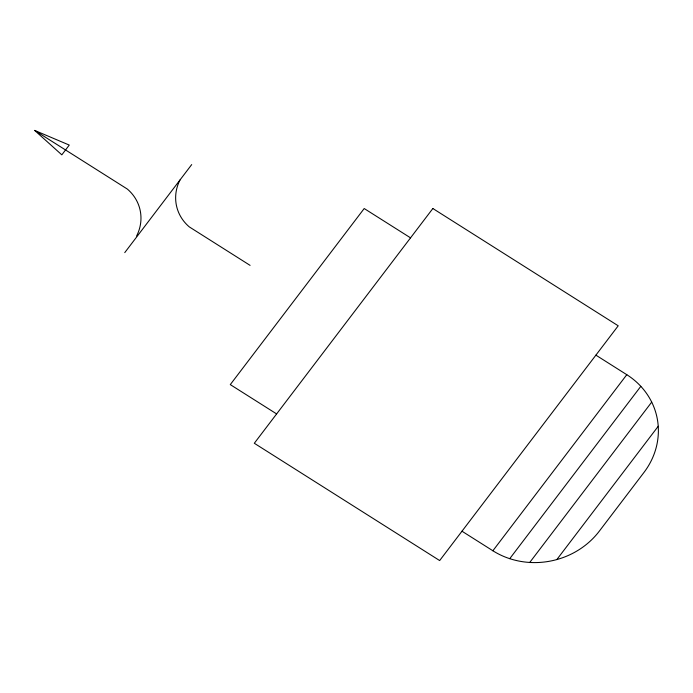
<?xml version="1.0" encoding="UTF-8"?>
<svg xmlns="http://www.w3.org/2000/svg" width="693" height="693" viewBox="0 0 693 693"><rect width="100%" height="100%" fill="white"/><g stroke="black" fill="none" stroke-linecap="round" stroke-linejoin="round"><path stroke-width="1.04" d="M124.749 252.624L191.701 164.588M461.988 531.219L492.879 550.762L626.793 374.696L595.902 355.145M509.745 558.671L640.817 386.33M529.669 562.56L651.706 402.105M556.843 559.563L658.229 426.264M34.65 130.414L69.265 145.071L61.824 154.851L34.65 130.414L127.33 189.059A44.421 40.74 -13 0 1 136.634 235.949M410.542 237.855L364.197 208.532L230.284 384.606L276.628 413.929M250.095 265.376L189.284 226.888A44.421 40.74 -13 0 1 179.981 179.998M626.793 374.696A76.533 70.184 -13 0 1 643.944 472.479L599.306 531.167A76.533 70.184 -13 0 1 492.879 550.762M432.856 208.515L254.305 443.269L439.665 560.559L618.217 325.797L432.856 208.515"/></g></svg>
